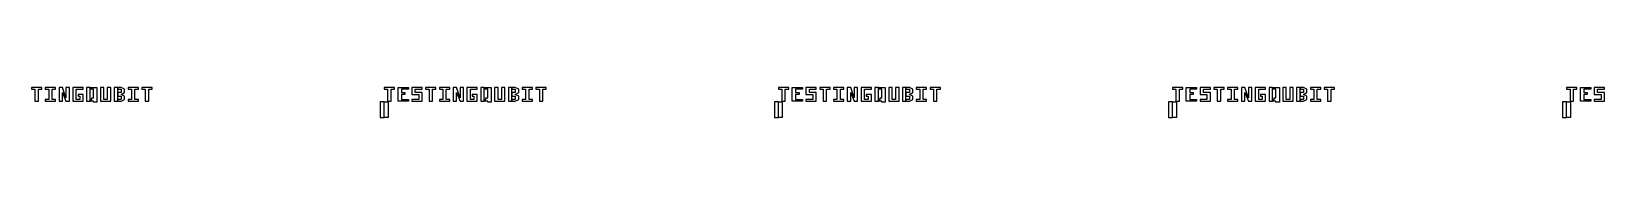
# Model space of a CAD drawing. Extents: x -19750 to 13082, y -13175 to 15275.
# Drawn here: x -11790 to -3808, y -6628 to -6475 of the extents above; entities that cross this region are included whole.
import ezdxf

# ---------------------------------------------------------------- set-up
doc = ezdxf.new("R2010")
doc.units = 0
doc.layers.add('GAP', color=1, linetype='continuous')

# ---------------------------------------------------------------- blocks, each defined once
blk = doc.blocks.new('C1AGAP')
at = {"layer": 'GAP'}
for points in [[(6027.5, 6430), (6045, 6430), (6045, 6491.2), (6062.5, 6491.2), (6062.5, 6500), (6010, 6500), (6010, 6491.2), (6027.5, 6491.2), (6027.5, 6430), (6027.5, 6430)], [(6080, 6430), (6132.5, 6430), (6132.5, 6438.8), (6115, 6438.8), (6115, 6491.2), (6132.5, 6491.2), (6132.5, 6500), (6080, 6500), (6080, 6491.2), (6097.5, 6491.2), (6097.5, 6438.8), (6080, 6438.8), (6080, 6430), (6080, 6430)], [(6150, 6430), (6167.5, 6430), (6167.5, 6473.8), (6185, 6430), (6202.5, 6430), (6202.5, 6500), (6185, 6500), (6185, 6447.5), (6167.5, 6500), (6150, 6500), (6150, 6430), (6150, 6430)], [(6220, 6430), (6272.5, 6430), (6272.5, 6465), (6246.2, 6465), (6246.2, 6456.2), (6255, 6456.2), (6255, 6438.8), (6237.5, 6438.8), (6237.5, 6491.2), (6272.5, 6491.2), (6272.5, 6500), (6220, 6500), (6220, 6430), (6220, 6430)], [(6290, 6430), (6307.5, 6430), (6307.5, 6500), (6290, 6500), (6290, 6430)], [(6307.5, 6438.8), (6316.2, 6438.8), (6316.2, 6447.5), (6325, 6447.5), (6325, 6491.2), (6307.5, 6491.2), (6307.5, 6500), (6342.5, 6500), (6342.5, 6425.6), (6325, 6425.6), (6325, 6430), (6307.5, 6430), (6307.5, 6438.8)], [(6360, 6430), (6412.5, 6430), (6412.5, 6500), (6395, 6500), (6395, 6438.8), (6377.5, 6438.8), (6377.5, 6500), (6360, 6500), (6360, 6430), (6360, 6430)], [(6430, 6430), (6447.5, 6430), (6447.5, 6500), (6430, 6500), (6430, 6430)], [(6447.5, 6430), (6465, 6430), (6482.5, 6438.8), (6482.5, 6456.2), (6465, 6465), (6482.5, 6473.8), (6482.5, 6491.2), (6465, 6500), (6447.5, 6500), (6447.5, 6491.2), (6465, 6491.2), (6465, 6473.8), (6447.5, 6473.8), (6447.5, 6456.2), (6465, 6456.2), (6465, 6438.8), (6447.5, 6438.8), (6447.5, 6430)], [(6500, 6430), (6552.5, 6430), (6552.5, 6438.8), (6535, 6438.8), (6535, 6491.2), (6552.5, 6491.2), (6552.5, 6500), (6500, 6500), (6500, 6491.2), (6517.5, 6491.2), (6517.5, 6438.8), (6500, 6438.8), (6500, 6430), (6500, 6430)], [(6587.5, 6430), (6605, 6430), (6605, 6491.2), (6622.5, 6491.2), (6622.5, 6500), (6570, 6500), (6570, 6491.2), (6587.5, 6491.2), (6587.5, 6430), (6587.5, 6430)]]:
    blk.add_lwpolyline(points, dxfattribs=at)
blk = doc.blocks.new('C1BGAP')
at = {"layer": 'GAP'}
for points in [[(5817.5, 6430), (5835, 6430), (5835, 6491.2), (5852.5, 6491.2), (5852.5, 6500), (5800, 6500), (5800, 6491.2), (5817.5, 6491.2), (5817.5, 6430), (5817.5, 6430)], [(5870, 6430), (5870, 6500), (5922.5, 6500), (5922.5, 6491.2), (5887.5, 6491.2), (5887.5, 6473.8), (5905, 6473.8), (5905, 6465), (5887.5, 6465), (5887.5, 6438.8), (5922.5, 6438.8), (5922.5, 6430), (5870, 6430), (5870, 6430)], [(5940, 6430), (5992.5, 6430), (5992.5, 6473.8), (5957.5, 6473.8), (5957.5, 6491.2), (5992.5, 6491.2), (5992.5, 6500), (5940, 6500), (5940, 6465), (5975, 6465), (5975, 6438.8), (5940, 6438.8), (5940, 6430), (5940, 6430)], [(6027.5, 6430), (6045, 6430), (6045, 6491.2), (6062.5, 6491.2), (6062.5, 6500), (6010, 6500), (6010, 6491.2), (6027.5, 6491.2), (6027.5, 6430), (6027.5, 6430)], [(6080, 6430), (6132.5, 6430), (6132.5, 6438.8), (6115, 6438.8), (6115, 6491.2), (6132.5, 6491.2), (6132.5, 6500), (6080, 6500), (6080, 6491.2), (6097.5, 6491.2), (6097.5, 6438.8), (6080, 6438.8), (6080, 6430), (6080, 6430)], [(6150, 6430), (6167.5, 6430), (6167.5, 6473.8), (6185, 6430), (6202.5, 6430), (6202.5, 6500), (6185, 6500), (6185, 6447.5), (6167.5, 6500), (6150, 6500), (6150, 6430), (6150, 6430)], [(6220, 6430), (6272.5, 6430), (6272.5, 6465), (6246.2, 6465), (6246.2, 6456.2), (6255, 6456.2), (6255, 6438.8), (6237.5, 6438.8), (6237.5, 6491.2), (6272.5, 6491.2), (6272.5, 6500), (6220, 6500), (6220, 6430), (6220, 6430)], [(6290, 6430), (6307.5, 6430), (6307.5, 6500), (6290, 6500), (6290, 6430)], [(6307.5, 6438.8), (6316.2, 6438.8), (6316.2, 6447.5), (6325, 6447.5), (6325, 6491.2), (6307.5, 6491.2), (6307.5, 6500), (6342.5, 6500), (6342.5, 6425.6), (6325, 6425.6), (6325, 6430), (6307.5, 6430), (6307.5, 6438.8)], [(6360, 6430), (6412.5, 6430), (6412.5, 6500), (6395, 6500), (6395, 6438.8), (6377.5, 6438.8), (6377.5, 6500), (6360, 6500), (6360, 6430), (6360, 6430)], [(6430, 6430), (6447.5, 6430), (6447.5, 6500), (6430, 6500), (6430, 6430)], [(6447.5, 6430), (6465, 6430), (6482.5, 6438.8), (6482.5, 6456.2), (6465, 6465), (6482.5, 6473.8), (6482.5, 6491.2), (6465, 6500), (6447.5, 6500), (6447.5, 6491.2), (6465, 6491.2), (6465, 6473.8), (6447.5, 6473.8), (6447.5, 6456.2), (6465, 6456.2), (6465, 6438.8), (6447.5, 6438.8), (6447.5, 6430)], [(6500, 6430), (6552.5, 6430), (6552.5, 6438.8), (6535, 6438.8), (6535, 6491.2), (6552.5, 6491.2), (6552.5, 6500), (6500, 6500), (6500, 6491.2), (6517.5, 6491.2), (6517.5, 6438.8), (6500, 6438.8), (6500, 6430), (6500, 6430)], [(6587.5, 6430), (6605, 6430), (6605, 6491.2), (6622.5, 6491.2), (6622.5, 6500), (6570, 6500), (6570, 6491.2), (6587.5, 6491.2), (6587.5, 6430), (6587.5, 6430)]]:
    blk.add_lwpolyline(points, dxfattribs=at)
blk = doc.blocks.new('C1CGAP')
at = {"layer": 'GAP'}
for points in [[(5817.5, 6430), (5835, 6430), (5835, 6491.2), (5852.5, 6491.2), (5852.5, 6500), (5800, 6500), (5800, 6491.2), (5817.5, 6491.2), (5817.5, 6430), (5817.5, 6430)], [(5870, 6430), (5870, 6500), (5922.5, 6500), (5922.5, 6491.2), (5887.5, 6491.2), (5887.5, 6473.8), (5905, 6473.8), (5905, 6465), (5887.5, 6465), (5887.5, 6438.8), (5922.5, 6438.8), (5922.5, 6430), (5870, 6430), (5870, 6430)], [(5940, 6430), (5992.5, 6430), (5992.5, 6473.8), (5957.5, 6473.8), (5957.5, 6491.2), (5992.5, 6491.2), (5992.5, 6500), (5940, 6500), (5940, 6465), (5975, 6465), (5975, 6438.8), (5940, 6438.8), (5940, 6430), (5940, 6430)], [(6027.5, 6430), (6045, 6430), (6045, 6491.2), (6062.5, 6491.2), (6062.5, 6500), (6010, 6500), (6010, 6491.2), (6027.5, 6491.2), (6027.5, 6430), (6027.5, 6430)], [(6080, 6430), (6132.5, 6430), (6132.5, 6438.8), (6115, 6438.8), (6115, 6491.2), (6132.5, 6491.2), (6132.5, 6500), (6080, 6500), (6080, 6491.2), (6097.5, 6491.2), (6097.5, 6438.8), (6080, 6438.8), (6080, 6430), (6080, 6430)], [(6150, 6430), (6167.5, 6430), (6167.5, 6473.8), (6185, 6430), (6202.5, 6430), (6202.5, 6500), (6185, 6500), (6185, 6447.5), (6167.5, 6500), (6150, 6500), (6150, 6430), (6150, 6430)], [(6220, 6430), (6272.5, 6430), (6272.5, 6465), (6246.2, 6465), (6246.2, 6456.2), (6255, 6456.2), (6255, 6438.8), (6237.5, 6438.8), (6237.5, 6491.2), (6272.5, 6491.2), (6272.5, 6500), (6220, 6500), (6220, 6430), (6220, 6430)], [(6290, 6430), (6307.5, 6430), (6307.5, 6500), (6290, 6500), (6290, 6430)], [(6307.5, 6438.8), (6316.2, 6438.8), (6316.2, 6447.5), (6325, 6447.5), (6325, 6491.2), (6307.5, 6491.2), (6307.5, 6500), (6342.5, 6500), (6342.5, 6425.6), (6325, 6425.6), (6325, 6430), (6307.5, 6430), (6307.5, 6438.8)], [(6360, 6430), (6412.5, 6430), (6412.5, 6500), (6395, 6500), (6395, 6438.8), (6377.5, 6438.8), (6377.5, 6500), (6360, 6500), (6360, 6430), (6360, 6430)], [(6430, 6430), (6447.5, 6430), (6447.5, 6500), (6430, 6500), (6430, 6430)], [(6447.5, 6430), (6465, 6430), (6482.5, 6438.8), (6482.5, 6456.2), (6465, 6465), (6482.5, 6473.8), (6482.5, 6491.2), (6465, 6500), (6447.5, 6500), (6447.5, 6491.2), (6465, 6491.2), (6465, 6473.8), (6447.5, 6473.8), (6447.5, 6456.2), (6465, 6456.2), (6465, 6438.8), (6447.5, 6438.8), (6447.5, 6430)], [(6500, 6430), (6552.5, 6430), (6552.5, 6438.8), (6535, 6438.8), (6535, 6491.2), (6552.5, 6491.2), (6552.5, 6500), (6500, 6500), (6500, 6491.2), (6517.5, 6491.2), (6517.5, 6438.8), (6500, 6438.8), (6500, 6430), (6500, 6430)], [(6587.5, 6430), (6605, 6430), (6605, 6491.2), (6622.5, 6491.2), (6622.5, 6500), (6570, 6500), (6570, 6491.2), (6587.5, 6491.2), (6587.5, 6430), (6587.5, 6430)]]:
    blk.add_lwpolyline(points, dxfattribs=at)
blk = doc.blocks.new('C1D')
at = {"layer": 'GAP'}
blk.add_lwpolyline([(1800, 6347.5), (1800, 6427.5), (1780, 6427.5), (1780, 6347.5), (1800, 6347.5)], dxfattribs=at)
blk = doc.blocks.new('C1DGAP')
at = {"layer": 'GAP'}
for points in [[(5817.5, 6430), (5835, 6430), (5835, 6491.2), (5852.5, 6491.2), (5852.5, 6500), (5800, 6500), (5800, 6491.2), (5817.5, 6491.2), (5817.5, 6430), (5817.5, 6430)], [(5870, 6430), (5870, 6500), (5922.5, 6500), (5922.5, 6491.2), (5887.5, 6491.2), (5887.5, 6473.8), (5905, 6473.8), (5905, 6465), (5887.5, 6465), (5887.5, 6438.8), (5922.5, 6438.8), (5922.5, 6430), (5870, 6430), (5870, 6430)], [(5940, 6430), (5992.5, 6430), (5992.5, 6473.8), (5957.5, 6473.8), (5957.5, 6491.2), (5992.5, 6491.2), (5992.5, 6500), (5940, 6500), (5940, 6465), (5975, 6465), (5975, 6438.8), (5940, 6438.8), (5940, 6430), (5940, 6430)], [(6027.5, 6430), (6045, 6430), (6045, 6491.2), (6062.5, 6491.2), (6062.5, 6500), (6010, 6500), (6010, 6491.2), (6027.5, 6491.2), (6027.5, 6430), (6027.5, 6430)], [(6080, 6430), (6132.5, 6430), (6132.5, 6438.8), (6115, 6438.8), (6115, 6491.2), (6132.5, 6491.2), (6132.5, 6500), (6080, 6500), (6080, 6491.2), (6097.5, 6491.2), (6097.5, 6438.8), (6080, 6438.8), (6080, 6430), (6080, 6430)], [(6150, 6430), (6167.5, 6430), (6167.5, 6473.8), (6185, 6430), (6202.5, 6430), (6202.5, 6500), (6185, 6500), (6185, 6447.5), (6167.5, 6500), (6150, 6500), (6150, 6430), (6150, 6430)], [(6220, 6430), (6272.5, 6430), (6272.5, 6465), (6246.2, 6465), (6246.2, 6456.2), (6255, 6456.2), (6255, 6438.8), (6237.5, 6438.8), (6237.5, 6491.2), (6272.5, 6491.2), (6272.5, 6500), (6220, 6500), (6220, 6430), (6220, 6430)], [(6290, 6430), (6307.5, 6430), (6307.5, 6500), (6290, 6500), (6290, 6430)], [(6307.5, 6438.8), (6316.2, 6438.8), (6316.2, 6447.5), (6325, 6447.5), (6325, 6491.2), (6307.5, 6491.2), (6307.5, 6500), (6342.5, 6500), (6342.5, 6425.6), (6325, 6425.6), (6325, 6430), (6307.5, 6430), (6307.5, 6438.8)], [(6360, 6430), (6412.5, 6430), (6412.5, 6500), (6395, 6500), (6395, 6438.8), (6377.5, 6438.8), (6377.5, 6500), (6360, 6500), (6360, 6430), (6360, 6430)], [(6430, 6430), (6447.5, 6430), (6447.5, 6500), (6430, 6500), (6430, 6430)], [(6447.5, 6430), (6465, 6430), (6482.5, 6438.8), (6482.5, 6456.2), (6465, 6465), (6482.5, 6473.8), (6482.5, 6491.2), (6465, 6500), (6447.5, 6500), (6447.5, 6491.2), (6465, 6491.2), (6465, 6473.8), (6447.5, 6473.8), (6447.5, 6456.2), (6465, 6456.2), (6465, 6438.8), (6447.5, 6438.8), (6447.5, 6430)], [(6500, 6430), (6552.5, 6430), (6552.5, 6438.8), (6535, 6438.8), (6535, 6491.2), (6552.5, 6491.2), (6552.5, 6500), (6500, 6500), (6500, 6491.2), (6517.5, 6491.2), (6517.5, 6438.8), (6500, 6438.8), (6500, 6430), (6500, 6430)], [(6587.5, 6430), (6605, 6430), (6605, 6491.2), (6622.5, 6491.2), (6622.5, 6500), (6570, 6500), (6570, 6491.2), (6587.5, 6491.2), (6587.5, 6430), (6587.5, 6430)]]:
    blk.add_lwpolyline(points, dxfattribs=at)
blk = doc.blocks.new('C1E')
at = {"layer": 'GAP'}
for points in [[(-200, 6347.5), (-200, 6427.5), (-180, 6427.5), (-180, 6347.5), (-200, 6347.5)], [(1800, 6347.5), (1800, 6427.5), (1780, 6427.5), (1780, 6347.5), (1800, 6347.5)]]:
    blk.add_lwpolyline(points, dxfattribs=at)
blk = doc.blocks.new('C1EGAP')
at = {"layer": 'GAP'}
for points in [[(5817.5, 6430), (5835, 6430), (5835, 6491.2), (5852.5, 6491.2), (5852.5, 6500), (5800, 6500), (5800, 6491.2), (5817.5, 6491.2), (5817.5, 6430), (5817.5, 6430)], [(5870, 6430), (5870, 6500), (5922.5, 6500), (5922.5, 6491.2), (5887.5, 6491.2), (5887.5, 6473.8), (5905, 6473.8), (5905, 6465), (5887.5, 6465), (5887.5, 6438.8), (5922.5, 6438.8), (5922.5, 6430), (5870, 6430), (5870, 6430)], [(5940, 6430), (5992.5, 6430), (5992.5, 6473.8), (5957.5, 6473.8), (5957.5, 6491.2), (5992.5, 6491.2), (5992.5, 6500), (5940, 6500), (5940, 6465), (5975, 6465), (5975, 6438.8), (5940, 6438.8), (5940, 6430), (5940, 6430)]]:
    blk.add_lwpolyline(points, dxfattribs=at)
blk = doc.blocks.new('C1F')
at = {"layer": 'GAP'}
for points in [[(-200, 6347.5), (-200, 6427.5), (-180, 6427.5), (-180, 6347.5), (-200, 6347.5)], [(1800, 6347.5), (1800, 6427.5), (1780, 6427.5), (1780, 6347.5), (1800, 6347.5)]]:
    blk.add_lwpolyline(points, dxfattribs=at)
blk = doc.blocks.new('C1G')
at = {"layer": 'GAP'}
for points in [[(-200, 6347.5), (-200, 6427.5), (-180, 6427.5), (-180, 6347.5), (-200, 6347.5)], [(1800, 6347.5), (1800, 6427.5), (1780, 6427.5), (1780, 6347.5), (1800, 6347.5)]]:
    blk.add_lwpolyline(points, dxfattribs=at)
blk = doc.blocks.new('C1H')
at = {"layer": 'GAP'}
blk.add_lwpolyline([(-200, 6347.5), (-200, 6427.5), (-180, 6427.5), (-180, 6347.5), (-200, 6347.5)], dxfattribs=at)

msp = doc.modelspace()

# ---------------------------------------------------------------- linework, layer by layer
at = {"layer": 'GAP'}
for points in [[(-11772.5, -6545), (-11755, -6545), (-11755, -6483.75), (-11737.5, -6483.75), (-11737.5, -6475), (-11790, -6475), (-11790, -6483.75), (-11772.5, -6483.75), (-11772.5, -6545), (-11772.5, -6545)], [(-11720, -6545), (-11667.5, -6545), (-11667.5, -6536.25), (-11685, -6536.25), (-11685, -6483.75), (-11667.5, -6483.75), (-11667.5, -6475), (-11720, -6475), (-11720, -6483.75), (-11702.5, -6483.75), (-11702.5, -6536.25), (-11720, -6536.25), (-11720, -6545), (-11720, -6545)], [(-11650, -6545), (-11632.5, -6545), (-11632.5, -6501.25), (-11615, -6545), (-11597.5, -6545), (-11597.5, -6475), (-11615, -6475), (-11615, -6527.5), (-11632.5, -6475), (-11650, -6475), (-11650, -6545), (-11650, -6545)], [(-11580, -6545), (-11527.5, -6545), (-11527.5, -6510), (-11553.75, -6510), (-11553.75, -6518.75), (-11545, -6518.75), (-11545, -6536.25), (-11562.5, -6536.25), (-11562.5, -6483.75), (-11527.5, -6483.75), (-11527.5, -6475), (-11580, -6475), (-11580, -6545), (-11580, -6545)], [(-11510, -6545), (-11492.5, -6545), (-11492.5, -6475), (-11510, -6475), (-11510, -6545)], [(-11492.5, -6536.25), (-11483.75, -6536.25), (-11483.75, -6527.5), (-11475, -6527.5), (-11475, -6483.75), (-11492.5, -6483.75), (-11492.5, -6475), (-11457.5, -6475), (-11457.5, -6549.38), (-11475, -6549.38), (-11475, -6545), (-11492.5, -6545), (-11492.5, -6536.25)], [(-11440, -6545), (-11387.5, -6545), (-11387.5, -6475), (-11405, -6475), (-11405, -6536.25), (-11422.5, -6536.25), (-11422.5, -6475), (-11440, -6475), (-11440, -6545), (-11440, -6545)], [(-11370, -6545), (-11352.5, -6545), (-11352.5, -6475), (-11370, -6475), (-11370, -6545)], [(-11352.5, -6545), (-11335, -6545), (-11317.5, -6536.25), (-11317.5, -6518.75), (-11335, -6510), (-11317.5, -6501.25), (-11317.5, -6483.75), (-11335, -6475), (-11352.5, -6475), (-11352.5, -6483.75), (-11335, -6483.75), (-11335, -6501.25), (-11352.5, -6501.25), (-11352.5, -6518.75), (-11335, -6518.75), (-11335, -6536.25), (-11352.5, -6536.25), (-11352.5, -6545)], [(-11300, -6545), (-11247.5, -6545), (-11247.5, -6536.25), (-11265, -6536.25), (-11265, -6483.75), (-11247.5, -6483.75), (-11247.5, -6475), (-11300, -6475), (-11300, -6483.75), (-11282.5, -6483.75), (-11282.5, -6536.25), (-11300, -6536.25), (-11300, -6545), (-11300, -6545)], [(-11212.5, -6545), (-11195, -6545), (-11195, -6483.75), (-11177.5, -6483.75), (-11177.5, -6475), (-11230, -6475), (-11230, -6483.75), (-11212.5, -6483.75), (-11212.5, -6545), (-11212.5, -6545)], [(-9982.5, -6545), (-9965, -6545), (-9965, -6483.75), (-9947.5, -6483.75), (-9947.5, -6475), (-10000, -6475), (-10000, -6483.75), (-9982.5, -6483.75), (-9982.5, -6545), (-9982.5, -6545)], [(-9930, -6545), (-9930, -6475), (-9877.5, -6475), (-9877.5, -6483.75), (-9912.5, -6483.75), (-9912.5, -6501.25), (-9895, -6501.25), (-9895, -6510), (-9912.5, -6510), (-9912.5, -6536.25), (-9877.5, -6536.25), (-9877.5, -6545), (-9930, -6545), (-9930, -6545)], [(-9860, -6545), (-9807.5, -6545), (-9807.5, -6501.25), (-9842.5, -6501.25), (-9842.5, -6483.75), (-9807.5, -6483.75), (-9807.5, -6475), (-9860, -6475), (-9860, -6510), (-9825, -6510), (-9825, -6536.25), (-9860, -6536.25), (-9860, -6545), (-9860, -6545)], [(-9772.5, -6545), (-9755, -6545), (-9755, -6483.75), (-9737.5, -6483.75), (-9737.5, -6475), (-9790, -6475), (-9790, -6483.75), (-9772.5, -6483.75), (-9772.5, -6545), (-9772.5, -6545)], [(-9720, -6545), (-9667.5, -6545), (-9667.5, -6536.25), (-9685, -6536.25), (-9685, -6483.75), (-9667.5, -6483.75), (-9667.5, -6475), (-9720, -6475), (-9720, -6483.75), (-9702.5, -6483.75), (-9702.5, -6536.25), (-9720, -6536.25), (-9720, -6545), (-9720, -6545)], [(-9650, -6545), (-9632.5, -6545), (-9632.5, -6501.25), (-9615, -6545), (-9597.5, -6545), (-9597.5, -6475), (-9615, -6475), (-9615, -6527.5), (-9632.5, -6475), (-9650, -6475), (-9650, -6545), (-9650, -6545)], [(-9580, -6545), (-9527.5, -6545), (-9527.5, -6510), (-9553.75, -6510), (-9553.75, -6518.75), (-9545, -6518.75), (-9545, -6536.25), (-9562.5, -6536.25), (-9562.5, -6483.75), (-9527.5, -6483.75), (-9527.5, -6475), (-9580, -6475), (-9580, -6545), (-9580, -6545)], [(-9510, -6545), (-9492.5, -6545), (-9492.5, -6475), (-9510, -6475), (-9510, -6545)], [(-9492.5, -6536.25), (-9483.75, -6536.25), (-9483.75, -6527.5), (-9475, -6527.5), (-9475, -6483.75), (-9492.5, -6483.75), (-9492.5, -6475), (-9457.5, -6475), (-9457.5, -6549.38), (-9475, -6549.38), (-9475, -6545), (-9492.5, -6545), (-9492.5, -6536.25)], [(-9440, -6545), (-9387.5, -6545), (-9387.5, -6475), (-9405, -6475), (-9405, -6536.25), (-9422.5, -6536.25), (-9422.5, -6475), (-9440, -6475), (-9440, -6545), (-9440, -6545)], [(-9370, -6545), (-9352.5, -6545), (-9352.5, -6475), (-9370, -6475), (-9370, -6545)], [(-9352.5, -6545), (-9335, -6545), (-9317.5, -6536.25), (-9317.5, -6518.75), (-9335, -6510), (-9317.5, -6501.25), (-9317.5, -6483.75), (-9335, -6475), (-9352.5, -6475), (-9352.5, -6483.75), (-9335, -6483.75), (-9335, -6501.25), (-9352.5, -6501.25), (-9352.5, -6518.75), (-9335, -6518.75), (-9335, -6536.25), (-9352.5, -6536.25), (-9352.5, -6545)], [(-9300, -6545), (-9247.5, -6545), (-9247.5, -6536.25), (-9265, -6536.25), (-9265, -6483.75), (-9247.5, -6483.75), (-9247.5, -6475), (-9300, -6475), (-9300, -6483.75), (-9282.5, -6483.75), (-9282.5, -6536.25), (-9300, -6536.25), (-9300, -6545), (-9300, -6545)], [(-9212.5, -6545), (-9195, -6545), (-9195, -6483.75), (-9177.5, -6483.75), (-9177.5, -6475), (-9230, -6475), (-9230, -6483.75), (-9212.5, -6483.75), (-9212.5, -6545), (-9212.5, -6545)], [(-7982.5, -6545), (-7965, -6545), (-7965, -6483.75), (-7947.5, -6483.75), (-7947.5, -6475), (-8000, -6475), (-8000, -6483.75), (-7982.5, -6483.75), (-7982.5, -6545), (-7982.5, -6545)], [(-7930, -6545), (-7930, -6475), (-7877.5, -6475), (-7877.5, -6483.75), (-7912.5, -6483.75), (-7912.5, -6501.25), (-7895, -6501.25), (-7895, -6510), (-7912.5, -6510), (-7912.5, -6536.25), (-7877.5, -6536.25), (-7877.5, -6545), (-7930, -6545), (-7930, -6545)], [(-7860, -6545), (-7807.5, -6545), (-7807.5, -6501.25), (-7842.5, -6501.25), (-7842.5, -6483.75), (-7807.5, -6483.75), (-7807.5, -6475), (-7860, -6475), (-7860, -6510), (-7825, -6510), (-7825, -6536.25), (-7860, -6536.25), (-7860, -6545), (-7860, -6545)], [(-7772.5, -6545), (-7755, -6545), (-7755, -6483.75), (-7737.5, -6483.75), (-7737.5, -6475), (-7790, -6475), (-7790, -6483.75), (-7772.5, -6483.75), (-7772.5, -6545), (-7772.5, -6545)], [(-7720, -6545), (-7667.5, -6545), (-7667.5, -6536.25), (-7685, -6536.25), (-7685, -6483.75), (-7667.5, -6483.75), (-7667.5, -6475), (-7720, -6475), (-7720, -6483.75), (-7702.5, -6483.75), (-7702.5, -6536.25), (-7720, -6536.25), (-7720, -6545), (-7720, -6545)], [(-7650, -6545), (-7632.5, -6545), (-7632.5, -6501.25), (-7615, -6545), (-7597.5, -6545), (-7597.5, -6475), (-7615, -6475), (-7615, -6527.5), (-7632.5, -6475), (-7650, -6475), (-7650, -6545), (-7650, -6545)], [(-7580, -6545), (-7527.5, -6545), (-7527.5, -6510), (-7553.75, -6510), (-7553.75, -6518.75), (-7545, -6518.75), (-7545, -6536.25), (-7562.5, -6536.25), (-7562.5, -6483.75), (-7527.5, -6483.75), (-7527.5, -6475), (-7580, -6475), (-7580, -6545), (-7580, -6545)], [(-7510, -6545), (-7492.5, -6545), (-7492.5, -6475), (-7510, -6475), (-7510, -6545)], [(-7492.5, -6536.25), (-7483.75, -6536.25), (-7483.75, -6527.5), (-7475, -6527.5), (-7475, -6483.75), (-7492.5, -6483.75), (-7492.5, -6475), (-7457.5, -6475), (-7457.5, -6549.38), (-7475, -6549.38), (-7475, -6545), (-7492.5, -6545), (-7492.5, -6536.25)], [(-7440, -6545), (-7387.5, -6545), (-7387.5, -6475), (-7405, -6475), (-7405, -6536.25), (-7422.5, -6536.25), (-7422.5, -6475), (-7440, -6475), (-7440, -6545), (-7440, -6545)], [(-7370, -6545), (-7352.5, -6545), (-7352.5, -6475), (-7370, -6475), (-7370, -6545)], [(-7352.5, -6545), (-7335, -6545), (-7317.5, -6536.25), (-7317.5, -6518.75), (-7335, -6510), (-7317.5, -6501.25), (-7317.5, -6483.75), (-7335, -6475), (-7352.5, -6475), (-7352.5, -6483.75), (-7335, -6483.75), (-7335, -6501.25), (-7352.5, -6501.25), (-7352.5, -6518.75), (-7335, -6518.75), (-7335, -6536.25), (-7352.5, -6536.25), (-7352.5, -6545)], [(-7300, -6545), (-7247.5, -6545), (-7247.5, -6536.25), (-7265, -6536.25), (-7265, -6483.75), (-7247.5, -6483.75), (-7247.5, -6475), (-7300, -6475), (-7300, -6483.75), (-7282.5, -6483.75), (-7282.5, -6536.25), (-7300, -6536.25), (-7300, -6545), (-7300, -6545)], [(-7212.5, -6545), (-7195, -6545), (-7195, -6483.75), (-7177.5, -6483.75), (-7177.5, -6475), (-7230, -6475), (-7230, -6483.75), (-7212.5, -6483.75), (-7212.5, -6545), (-7212.5, -6545)], [(-5982.5, -6545), (-5965, -6545), (-5965, -6483.75), (-5947.5, -6483.75), (-5947.5, -6475), (-6000, -6475), (-6000, -6483.75), (-5982.5, -6483.75), (-5982.5, -6545), (-5982.5, -6545)], [(-5930, -6545), (-5930, -6475), (-5877.5, -6475), (-5877.5, -6483.75), (-5912.5, -6483.75), (-5912.5, -6501.25), (-5895, -6501.25), (-5895, -6510), (-5912.5, -6510), (-5912.5, -6536.25), (-5877.5, -6536.25), (-5877.5, -6545), (-5930, -6545), (-5930, -6545)], [(-5860, -6545), (-5807.5, -6545), (-5807.5, -6501.25), (-5842.5, -6501.25), (-5842.5, -6483.75), (-5807.5, -6483.75), (-5807.5, -6475), (-5860, -6475), (-5860, -6510), (-5825, -6510), (-5825, -6536.25), (-5860, -6536.25), (-5860, -6545), (-5860, -6545)], [(-5772.5, -6545), (-5755, -6545), (-5755, -6483.75), (-5737.5, -6483.75), (-5737.5, -6475), (-5790, -6475), (-5790, -6483.75), (-5772.5, -6483.75), (-5772.5, -6545), (-5772.5, -6545)], [(-5720, -6545), (-5667.5, -6545), (-5667.5, -6536.25), (-5685, -6536.25), (-5685, -6483.75), (-5667.5, -6483.75), (-5667.5, -6475), (-5720, -6475), (-5720, -6483.75), (-5702.5, -6483.75), (-5702.5, -6536.25), (-5720, -6536.25), (-5720, -6545), (-5720, -6545)], [(-5650, -6545), (-5632.5, -6545), (-5632.5, -6501.25), (-5615, -6545), (-5597.5, -6545), (-5597.5, -6475), (-5615, -6475), (-5615, -6527.5), (-5632.5, -6475), (-5650, -6475), (-5650, -6545), (-5650, -6545)], [(-5580, -6545), (-5527.5, -6545), (-5527.5, -6510), (-5553.75, -6510), (-5553.75, -6518.75), (-5545, -6518.75), (-5545, -6536.25), (-5562.5, -6536.25), (-5562.5, -6483.75), (-5527.5, -6483.75), (-5527.5, -6475), (-5580, -6475), (-5580, -6545), (-5580, -6545)], [(-5510, -6545), (-5492.5, -6545), (-5492.5, -6475), (-5510, -6475), (-5510, -6545)], [(-5492.5, -6536.25), (-5483.75, -6536.25), (-5483.75, -6527.5), (-5475, -6527.5), (-5475, -6483.75), (-5492.5, -6483.75), (-5492.5, -6475), (-5457.5, -6475), (-5457.5, -6549.38), (-5475, -6549.38), (-5475, -6545), (-5492.5, -6545), (-5492.5, -6536.25)], [(-5440, -6545), (-5387.5, -6545), (-5387.5, -6475), (-5405, -6475), (-5405, -6536.25), (-5422.5, -6536.25), (-5422.5, -6475), (-5440, -6475), (-5440, -6545), (-5440, -6545)], [(-5370, -6545), (-5352.5, -6545), (-5352.5, -6475), (-5370, -6475), (-5370, -6545)], [(-5352.5, -6545), (-5335, -6545), (-5317.5, -6536.25), (-5317.5, -6518.75), (-5335, -6510), (-5317.5, -6501.25), (-5317.5, -6483.75), (-5335, -6475), (-5352.5, -6475), (-5352.5, -6483.75), (-5335, -6483.75), (-5335, -6501.25), (-5352.5, -6501.25), (-5352.5, -6518.75), (-5335, -6518.75), (-5335, -6536.25), (-5352.5, -6536.25), (-5352.5, -6545)], [(-5300, -6545), (-5247.5, -6545), (-5247.5, -6536.25), (-5265, -6536.25), (-5265, -6483.75), (-5247.5, -6483.75), (-5247.5, -6475), (-5300, -6475), (-5300, -6483.75), (-5282.5, -6483.75), (-5282.5, -6536.25), (-5300, -6536.25), (-5300, -6545), (-5300, -6545)], [(-5212.5, -6545), (-5195, -6545), (-5195, -6483.75), (-5177.5, -6483.75), (-5177.5, -6475), (-5230, -6475), (-5230, -6483.75), (-5212.5, -6483.75), (-5212.5, -6545), (-5212.5, -6545)], [(-3982.5, -6545), (-3965, -6545), (-3965, -6483.75), (-3947.5, -6483.75), (-3947.5, -6475), (-4000, -6475), (-4000, -6483.75), (-3982.5, -6483.75), (-3982.5, -6545), (-3982.5, -6545)], [(-3930, -6545), (-3930, -6475), (-3877.5, -6475), (-3877.5, -6483.75), (-3912.5, -6483.75), (-3912.5, -6501.25), (-3895, -6501.25), (-3895, -6510), (-3912.5, -6510), (-3912.5, -6536.25), (-3877.5, -6536.25), (-3877.5, -6545), (-3930, -6545), (-3930, -6545)], [(-3860, -6545), (-3807.5, -6545), (-3807.5, -6501.25), (-3842.5, -6501.25), (-3842.5, -6483.75), (-3807.5, -6483.75), (-3807.5, -6475), (-3860, -6475), (-3860, -6510), (-3825, -6510), (-3825, -6536.25), (-3860, -6536.25), (-3860, -6545), (-3860, -6545)]]:
    msp.add_lwpolyline(points, dxfattribs=at)

# ---------------------------------------------------------------- block references
for name, p in [('C1D', (-11800, -12975)), ('C1E', (-9800, -12975)), ('C1F', (-7800, -12975)), ('C1G', (-5800, -12975)), ('C1H', (-3800, -12975))]:
    msp.add_blockref(name, p)
for name, p in [('C1AGAP', (-17800, -12975)), ('C1BGAP', (-15800, -12975)), ('C1CGAP', (-13800, -12975)), ('C1DGAP', (-11800, -12975)), ('C1EGAP', (-9800, -12975))]:
    msp.add_blockref(name, p, dxfattribs=at)

doc.saveas('drawing.dxf')
